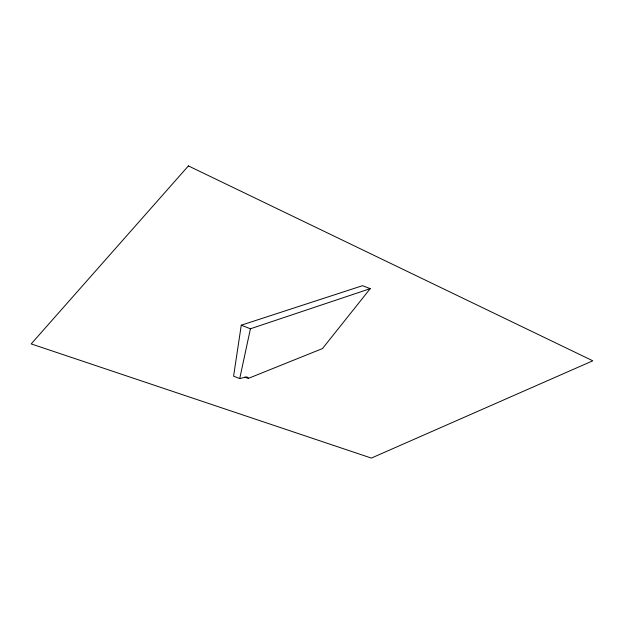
<?xml version="1.0" encoding="UTF-8"?>
<svg xmlns="http://www.w3.org/2000/svg" width="624" height="624" viewBox="0 0 624 624"><rect width="100%" height="100%" fill="white"/><g stroke="black" fill="none" stroke-linecap="round" stroke-linejoin="round"><path stroke-width="0.94" d="M248.258 378.425L322.475 348.566L370.219 288.662L362.528 285.683L241.27 325.182L233.594 376.163L239.725 378.589L246.402 376.958L248.001 377.372L248.258 378.425L244.881 377.091M239.725 378.589L250.419 328.778L370.219 288.662M241.27 325.182L250.419 328.778M188.401 165.914L31.2 343.91L371.35 458.086L592.8 360.797L188.401 165.914"/></g></svg>
